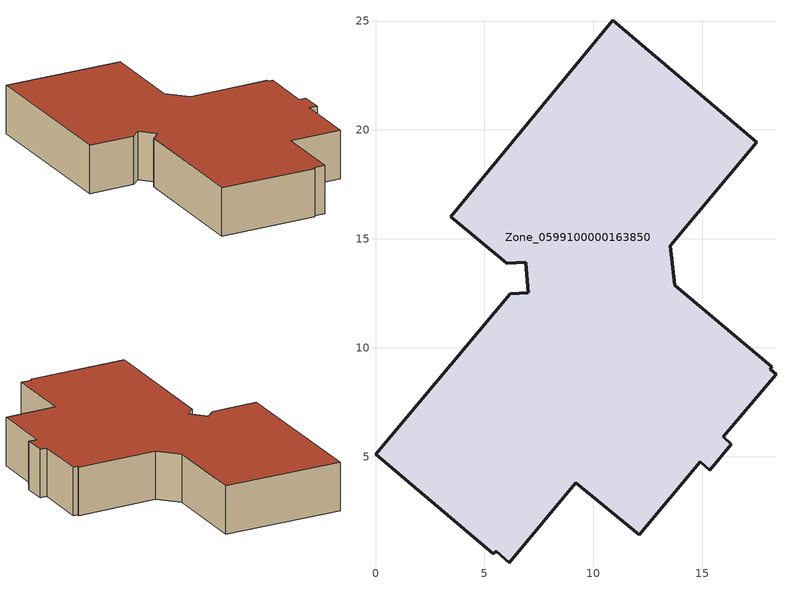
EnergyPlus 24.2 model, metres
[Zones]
Zone_0599100000163850
 floor ground (C_G): 15.35,4.38 14.92,4.76 12.11,1.42 9.19,3.8 6.14,0.13 5.54,0.65 5.4,0.55 0,5.11 6.19,12.47 7.01,12.53 6.89,13.92 6.03,13.88 3.46,16.01 10.9,25.04 17.5,19.44 13.54,14.68 13.74,12.86 18.2,9.13 18.11,9.02 18.39,8.78 15.97,5.92 16.33,5.58 z0
 wall outside (C_F): 14.92,4.76 15.35,4.38 16.33,5.58 15.97,5.92 18.39,8.78 18.11,9.02 18.2,9.13 13.74,12.86 13.54,14.68 17.5,19.44 10.9,25.04 3.46,16.01 6.03,13.88 6.89,13.92 7.01,12.53 6.19,12.47 0,5.11 5.4,0.55 5.54,0.65 6.14,0.13 9.19,3.8 12.11,1.42 14.92,4.76 z0:3.52
 roof outside (C_R): 18.39,8.78 18.11,9.02 18.2,9.13 13.74,12.86 13.54,14.68 17.5,19.44 10.9,25.04 3.46,16.01 6.03,13.88 6.89,13.92 7.01,12.53 6.19,12.47 0,5.11 5.4,0.55 5.54,0.65 6.14,0.13 9.19,3.8 12.11,1.42 14.92,4.76 15.35,4.38 16.33,5.58 15.97,5.92 z3.52
[BUILDING]
Pand.0599100000163850: North Axis=0; Terrain=City; Loads Convergence Tolerance Value=0.04; Temperature Convergence Tolerance Value=0.4; Solar Distribution=FullExterior; Maximum Number of Warmup Days=25; Minimum Number of Warmup Days=1
[Site:Location]
Rotterdam.The.Hague.AP_ZH_NLD Design_Conditions: Latitude=51.96; Longitude=4.45; Time Zone=1; Elevation=-4.5
[SITE:GROUNDTEMPERATURE:BUILDINGSURFACE]
18, 18, 18, 18, 18, 18, 18, 18, 18, 18, 18, 18
[MATERIAL] Thermal Absorptance=0.9; Solar Absorptance=0.7; Visible Absorptance=0.7
Name | Roughness | Thickness | Conductivity | Density | Specific Heat
G.D.1975-1991 | MediumSmooth | 0.15 | 0.288461 | 540 | 1210
F.D.1975-1991 | Rough | 0.3 | 0.230769 | 1920 | 840
R.D.1975-1991 | MediumRough | 0.2 | 0.153846 | 1500 | 1000
[CONSTRUCTION]
C_G: G.D.1975-1991
C_F: F.D.1975-1991
C_R: R.D.1975-1991
[ZONE]
Zone_0599100000163850: Type=1; Multiplier=1; Ceiling Height=Autocalculate; Volume=Autocalculate; Floor Area=autocalculate; Part of Total Floor Area=Yes
[ZONEINFILTRATION:DESIGNFLOWRATE]
Infil_Zone_0599100000163850: Zone or ZoneList or Space or SpaceList=Zone_0599100000163850; Schedule=AlwaysOn; Design Flow Rate Calculation Method=Flow/Area; Flow Rate per Floor Area=0.0042; Constant Term Coefficient=1; Temperature Term Coefficient=0; Velocity Term Coefficient=0; Velocity Squared Term Coefficient=0
[HVACTEMPLATE:ZONE:IDEALLOADSAIRSYSTEM]
Zone_0599100000163850: Maximum Heating Supply Air Temperature=50; Minimum Cooling Supply Air Temperature=13; Maximum Heating Supply Air Humidity Ratio=0.0156; Minimum Cooling Supply Air Humidity Ratio=0.0077; Heating Limit=NoLimit; Cooling Limit=NoLimit; Dehumidification Control Type=ConstantSensibleHeatRatio; Cooling Sensible Heat Ratio=0.7; Dehumidification Setpoint=60; Humidification Control Type=None; Humidification Setpoint=30; Outdoor Air Method=None; Outdoor Air Flow Rate per Person=0.00944; Outdoor Air Flow Rate per Zone Floor Area=0; Outdoor Air Flow Rate per Zone=0; Demand Controlled Ventilation Type=None; Outdoor Air Economizer Type=NoEconomizer; Heat Recovery Type=None; Sensible Heat Recovery Effectiveness=0.7; Latent Heat Recovery Effectiveness=0.65
[ZONECONTROL:THERMOSTAT]
ThermostatControl_Zone_0599100000163850: Zone or ZoneList=Zone_0599100000163850; Control Type Schedule=DualSetpointControlType; Control 1=Thermostat_Zone_0599100000163850; Temperature Difference Between Cutout And Setpoint=0
[THERMOSTATSETPOINT:DUALSETPOINT]
Thermostat_Zone_0599100000163850: Heating Setpoint Temperature Schedule=HeatingSetpoint_Zone_0599100000163850; Cooling Setpoint Temperature Schedule=CoolingSetpoint_Zone_0599100000163850
[SCHEDULE:COMPACT]
HeatingSetpoint_Zone_0599100000163850: Through: 12/31, For: AllDays, Until: 24:00, 21
CoolingSetpoint_Zone_0599100000163850: Through: 12/31, For: AllDays, Until: 24:00, 24
DualSetpointControlType: Through: 12/31, For: AllDays, Until: 24:00, 4
AlwaysOn: Through: 12/31, For: AllDays, Until: 24:00, 1
